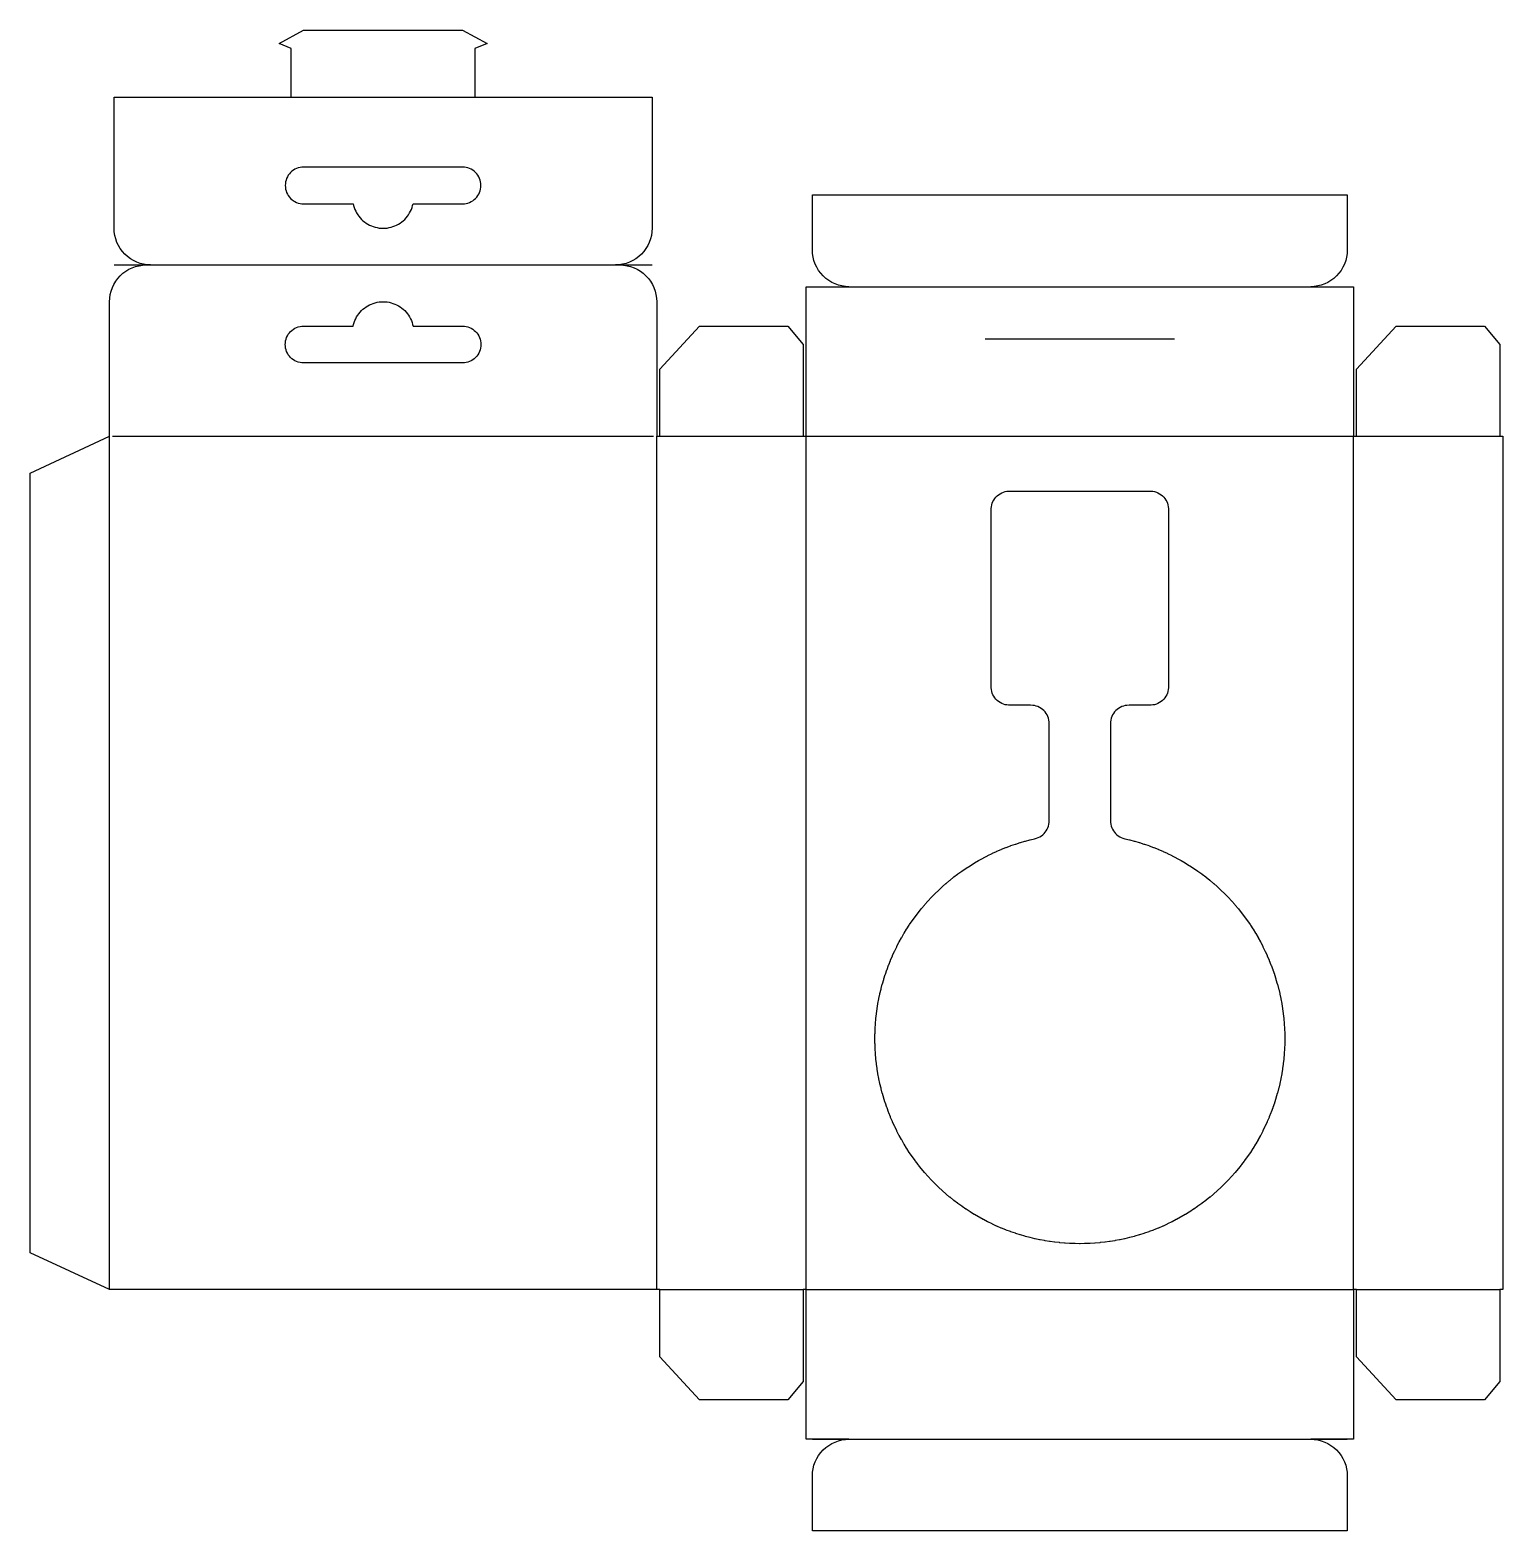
# Model space of a CAD drawing. Extents: x 8 to 249, y 8 to 253.
import ezdxf

# ---------------------------------------------------------------- set-up
doc = ezdxf.new("R2010")
doc.units = 0
doc.layers.add('RILLEN', color=5, linetype='Continuous')
doc.layers.add('SCHNEIDEN', color=1, linetype='Continuous')

msp = doc.modelspace()

# ---------------------------------------------------------------- linework, layer by layer
at = {"layer": 'RILLEN', "color": 5}
for points in [[(50.72, 242.3), (80.72, 242.3)], [(21.75, 214.9), (109.7, 214.9)], [(135.9, 211.35), (223.35, 211.35)], [(21, 47.45), (21, 186.9)], [(21.5, 186.9), (109.95, 186.9)], [(110.45, 47.45), (110.45, 186.9)], [(110.95, 186.9), (134.4, 186.9)], [(134.9, 47.45), (134.9, 186.9)], [(134.9, 186.9), (224.35, 186.9)], [(224.35, 47.45), (224.35, 186.9)], [(224.85, 186.9), (248.3, 186.9)], [(110.95, 47.45), (134.4, 47.45)], [(134.9, 47.45), (224.35, 47.45)], [(224.85, 47.45), (248.3, 47.45)], [(135.9, 23), (223.35, 23)]]:
    msp.add_lwpolyline(points, dxfattribs=at)
at = {"layer": 'SCHNEIDEN', "color": 1}
for points in [[(8, 53.45), (8, 53.45), (8, 180.9), (8, 180.9), (8, 180.9), (21, 186.9), (21, 186.9), (21, 186.9), (21, 186.9), (21, 186.9), (21, 186.9), (21, 186.9), (21, 186.9), (21, 186.9), (21, 186.9), (21, 186.9), (21, 186.9), (21, 186.9), (21, 208.9), (21, 208.9), (21.03, 209.49), (21.03, 209.49), (21.12, 210.07), (21.12, 210.07), (21.26, 210.64), (21.26, 210.64), (21.46, 211.2), (21.46, 211.2), (21.71, 211.73), (21.71, 211.73), (22.01, 212.23), (22.01, 212.23), (22.36, 212.71), (22.36, 212.71), (22.76, 213.14), (22.76, 213.14), (23.19, 213.54), (23.19, 213.54), (23.67, 213.89), (23.67, 213.89), (24.17, 214.19), (24.17, 214.19), (24.7, 214.44), (24.7, 214.44), (25.26, 214.64), (25.26, 214.64), (25.83, 214.78), (25.83, 214.78), (26.41, 214.87), (26.41, 214.87), (27, 214.9), (27, 214.9), (27.71, 214.9), (27.71, 214.9), (27.71, 214.9), (27.71, 214.9), (27.71, 214.9), (27.71, 214.9), (27.71, 214.9), (27.71, 214.9), (27.71, 214.9), (27.71, 214.9), (27.71, 214.9), (27.71, 214.9), (27.71, 214.9), (27.71, 214.9), (27.71, 214.9), (27.71, 214.9), (27.71, 214.9), (27.71, 214.9), (27.71, 214.9), (27.71, 214.9), (27.71, 214.9), (27.71, 214.9), (27.71, 214.9), (27.71, 214.9), (27.71, 214.9), (27.71, 214.9), (27.71, 214.9), (27.71, 214.9), (27.71, 214.9), (27.71, 214.9), (27.71, 214.9), (27.71, 214.9), (27.71, 214.9), (27.16, 214.93), (27.16, 214.93), (26.58, 215.02), (26.58, 215.02), (26.01, 215.16), (26.01, 215.16), (25.45, 215.36), (25.45, 215.36), (24.92, 215.61), (24.92, 215.61), (24.42, 215.91), (24.42, 215.91), (23.94, 216.26), (23.94, 216.26), (23.51, 216.66), (23.51, 216.66), (23.11, 217.09), (23.11, 217.09), (22.76, 217.57), (22.76, 217.57), (22.46, 218.07), (22.46, 218.07), (22.21, 218.6), (22.21, 218.6), (22.01, 219.16), (22.01, 219.16), (21.87, 219.73), (21.87, 219.73), (21.78, 220.31), (21.78, 220.31), (21.75, 220.9), (21.75, 220.9), (21.75, 242.3), (21.75, 242.3), (21.75, 242.3), (50.72, 242.3), (50.72, 242.3), (50.72, 242.3), (50.72, 242.3), (50.72, 242.3), (50.72, 242.3), (50.72, 242.3), (50.72, 242.3), (50.72, 242.3), (50.72, 242.3), (50.72, 242.3), (50.72, 242.3), (50.72, 242.3), (50.72, 242.3), (50.72, 242.3), (50.72, 242.3), (50.72, 242.3), (50.72, 250.3), (50.72, 250.3), (50.72, 250.3), (50.72, 250.3), (50.72, 250.3), (50.72, 250.3), (50.72, 250.3), (50.72, 250.3), (50.72, 250.3), (50.72, 250.3), (50.72, 250.3), (50.72, 250.3), (50.72, 250.3), (48.73, 251.1), (48.73, 251.1), (48.73, 251.1), (52.72, 253.3), (52.72, 253.3), (52.72, 253.3), (78.72, 253.3), (78.72, 253.3), (78.72, 253.3), (82.72, 251.1), (82.72, 251.1), (82.72, 251.1), (80.73, 250.3), (80.73, 250.3), (80.72, 250.3), (80.72, 250.3), (80.72, 250.3), (80.72, 250.3), (80.72, 250.3), (80.72, 250.3), (80.72, 250.3), (80.72, 250.3), (80.72, 250.3), (80.72, 250.3), (80.72, 250.3), (80.72, 242.3), (80.72, 242.3), (80.72, 242.3), (80.72, 242.3), (80.72, 242.3), (80.72, 242.3), (80.72, 242.3), (80.72, 242.3), (80.72, 242.3), (80.72, 242.3), (80.72, 242.3), (80.73, 242.3), (80.73, 242.3), (80.73, 242.3), (80.73, 242.3), (80.73, 242.3), (80.73, 242.3), (109.7, 242.3), (109.7, 242.3), (109.7, 242.3), (109.7, 220.9), (109.7, 220.9), (109.67, 220.31), (109.67, 220.31), (109.58, 219.73), (109.58, 219.73), (109.44, 219.16), (109.44, 219.16), (109.24, 218.6), (109.24, 218.6), (108.99, 218.07), (108.99, 218.07), (108.69, 217.57), (108.69, 217.57), (108.34, 217.09), (108.34, 217.09), (107.94, 216.66), (107.94, 216.66), (107.51, 216.26), (107.51, 216.26), (107.03, 215.91), (107.03, 215.91), (106.53, 215.61), (106.53, 215.61), (106, 215.36), (106, 215.36), (105.44, 215.16), (105.44, 215.16), (104.87, 215.02), (104.87, 215.02), (104.29, 214.93), (104.29, 214.93), (103.74, 214.9), (103.74, 214.9), (103.74, 214.9), (103.74, 214.9), (103.74, 214.9), (103.74, 214.9), (103.74, 214.9), (103.74, 214.9), (103.74, 214.9), (103.74, 214.9), (103.74, 214.9), (103.74, 214.9), (103.74, 214.9), (103.74, 214.9), (103.74, 214.9), (103.74, 214.9), (103.74, 214.9), (103.74, 214.9), (103.74, 214.9), (103.74, 214.9), (103.74, 214.9), (103.74, 214.9), (103.74, 214.9), (103.74, 214.9), (103.74, 214.9), (103.74, 214.9), (103.74, 214.9), (103.74, 214.9), (103.74, 214.9), (103.74, 214.9), (103.74, 214.9), (103.74, 214.9), (103.74, 214.9), (104.45, 214.9), (104.45, 214.9), (105.04, 214.87), (105.04, 214.87), (105.62, 214.78), (105.62, 214.78), (106.19, 214.64), (106.19, 214.64), (106.75, 214.44), (106.75, 214.44), (107.28, 214.19), (107.28, 214.19), (107.78, 213.89), (107.78, 213.89), (108.26, 213.54), (108.26, 213.54), (108.69, 213.14), (108.69, 213.14), (109.09, 212.71), (109.09, 212.71), (109.44, 212.23), (109.44, 212.23), (109.74, 211.73), (109.74, 211.73), (109.99, 211.2), (109.99, 211.2), (110.19, 210.64), (110.19, 210.64), (110.33, 210.07), (110.33, 210.07), (110.42, 209.49), (110.42, 209.49), (110.45, 208.9), (110.45, 208.9), (110.45, 186.9), (110.45, 186.9), (110.45, 186.9), (110.45, 186.9), (110.45, 186.9), (110.45, 186.9), (110.45, 186.9), (110.45, 186.9), (110.45, 186.9), (110.45, 186.9), (110.45, 186.9), (110.45, 186.9), (110.45, 186.9), (110.45, 186.9), (110.45, 186.9), (110.45, 186.9), (110.45, 186.9), (110.95, 186.9), (110.95, 186.9), (110.95, 186.9), (110.95, 186.9), (110.95, 186.9), (110.95, 186.9), (110.95, 186.9), (110.95, 186.9), (110.95, 186.9), (110.95, 186.9), (110.95, 186.9), (110.95, 186.9), (110.95, 186.9), (110.95, 186.9), (110.95, 186.9), (110.95, 186.9), (110.95, 186.9), (110.95, 197.9), (110.95, 197.9), (110.95, 197.9), (117.45, 204.9), (117.45, 204.9), (117.45, 204.9), (131.9, 204.9), (131.9, 204.9), (131.9, 204.9), (134.4, 201.9), (134.4, 201.9), (134.4, 201.9), (134.4, 186.9), (134.4, 186.9), (134.4, 186.9), (134.4, 186.9), (134.4, 186.9), (134.4, 186.9), (134.4, 186.9), (134.4, 186.9), (134.4, 186.9), (134.4, 186.9), (134.4, 186.9), (134.4, 186.9), (134.4, 186.9), (134.4, 186.9), (134.4, 186.9), (134.4, 186.9), (134.4, 186.9), (134.9, 186.9), (134.9, 186.9), (134.9, 186.9), (134.9, 186.9), (134.9, 186.9), (134.9, 186.9), (134.9, 186.9), (134.9, 186.9), (134.9, 186.9), (134.9, 186.9), (134.9, 186.9), (134.9, 186.9), (134.9, 186.9), (134.9, 186.9), (134.9, 186.9), (134.9, 186.9), (134.9, 186.9), (134.9, 211.35), (134.9, 211.35), (134.9, 211.35), (141.86, 211.35), (141.86, 211.35), (141.86, 211.35), (141.86, 211.35), (141.86, 211.35), (141.86, 211.35), (141.86, 211.35), (141.86, 211.35), (141.86, 211.35), (141.86, 211.35), (141.86, 211.35), (141.86, 211.35), (141.86, 211.35), (141.86, 211.35), (141.86, 211.35), (141.86, 211.35), (141.86, 211.35), (141.86, 211.35), (141.86, 211.35), (141.86, 211.35), (141.86, 211.35), (141.86, 211.35), (141.86, 211.35), (141.86, 211.35), (141.86, 211.35), (141.86, 211.35), (141.86, 211.35), (141.86, 211.35), (141.86, 211.35), (141.86, 211.35), (141.86, 211.35), (141.86, 211.35), (141.86, 211.35), (141.31, 211.38), (141.31, 211.38), (140.73, 211.47), (140.73, 211.47), (140.16, 211.61), (140.16, 211.61), (139.6, 211.81), (139.6, 211.81), (139.07, 212.06), (139.07, 212.06), (138.57, 212.36), (138.57, 212.36), (138.09, 212.71), (138.09, 212.71), (137.66, 213.11), (137.66, 213.11), (137.26, 213.54), (137.26, 213.54), (136.91, 214.02), (136.91, 214.02), (136.61, 214.52), (136.61, 214.52), (136.36, 215.05), (136.36, 215.05), (136.16, 215.61), (136.16, 215.61), (136.02, 216.18), (136.02, 216.18), (135.93, 216.76), (135.93, 216.76), (135.9, 217.35), (135.9, 217.35), (135.9, 226.35), (135.9, 226.35), (135.9, 226.35), (223.35, 226.35), (223.35, 226.35), (223.35, 226.35), (223.35, 217.35), (223.35, 217.35), (223.32, 216.76), (223.32, 216.76), (223.23, 216.18), (223.23, 216.18), (223.09, 215.61), (223.09, 215.61), (222.89, 215.05), (222.89, 215.05), (222.64, 214.52), (222.64, 214.52), (222.34, 214.02), (222.34, 214.02), (221.99, 213.54), (221.99, 213.54), (221.59, 213.11), (221.59, 213.11), (221.16, 212.71), (221.16, 212.71), (220.68, 212.36), (220.68, 212.36), (220.18, 212.06), (220.18, 212.06), (219.65, 211.81), (219.65, 211.81), (219.09, 211.61), (219.09, 211.61), (218.52, 211.47), (218.52, 211.47), (217.94, 211.38), (217.94, 211.38), (217.39, 211.35), (217.39, 211.35), (217.39, 211.35), (217.39, 211.35), (217.39, 211.35), (217.39, 211.35), (217.39, 211.35), (217.39, 211.35), (217.39, 211.35), (217.39, 211.35), (217.39, 211.35), (217.39, 211.35), (217.39, 211.35), (217.39, 211.35), (217.39, 211.35), (217.39, 211.35), (217.39, 211.35), (217.39, 211.35), (217.39, 211.35), (217.39, 211.35), (217.39, 211.35), (217.39, 211.35), (217.39, 211.35), (217.39, 211.35), (217.39, 211.35), (217.39, 211.35), (217.39, 211.35), (217.39, 211.35), (217.39, 211.35), (217.39, 211.35), (217.39, 211.35), (217.39, 211.35), (217.39, 211.35), (224.35, 211.35), (224.35, 211.35), (224.35, 211.35), (224.35, 186.9), (224.35, 186.9), (224.35, 186.9), (224.35, 186.9), (224.35, 186.9), (224.35, 186.9), (224.35, 186.9), (224.35, 186.9), (224.35, 186.9), (224.35, 186.9), (224.35, 186.9), (224.35, 186.9), (224.35, 186.9), (224.35, 186.9), (224.35, 186.9), (224.35, 186.9), (224.35, 186.9), (224.85, 186.9), (224.85, 186.9), (224.85, 186.9), (224.85, 186.9), (224.85, 186.9), (224.85, 186.9), (224.85, 186.9), (224.85, 186.9), (224.85, 186.9), (224.85, 186.9), (224.85, 186.9), (224.85, 186.9), (224.85, 186.9), (224.85, 186.9), (224.85, 186.9), (224.85, 186.9), (224.85, 186.9), (224.85, 197.9), (224.85, 197.9), (224.85, 197.9), (231.35, 204.9), (231.35, 204.9), (231.35, 204.9), (245.8, 204.9), (245.8, 204.9), (245.8, 204.9), (248.3, 201.9), (248.3, 201.9), (248.3, 201.9), (248.3, 186.9), (248.3, 186.9), (248.3, 186.9), (248.3, 186.9), (248.3, 186.9), (248.3, 186.9), (248.3, 186.9), (248.3, 186.9), (248.3, 186.9), (248.3, 186.9), (248.3, 186.9), (248.3, 186.9), (248.3, 186.9), (248.3, 186.9), (248.3, 186.9), (248.3, 186.9), (248.3, 186.9), (248.8, 186.9), (248.8, 186.9), (248.8, 186.9), (248.8, 47.45), (248.8, 47.45), (248.8, 47.45), (248.3, 47.45), (248.3, 47.45), (248.3, 47.45), (248.3, 47.45), (248.3, 47.45), (248.3, 47.45), (248.3, 47.45), (248.3, 47.45), (248.3, 47.45), (248.3, 47.45), (248.3, 47.45), (248.3, 47.45), (248.3, 47.45), (248.3, 47.45), (248.3, 47.45), (248.3, 47.45), (248.3, 47.45), (248.3, 32.45), (248.3, 32.45), (248.3, 32.45), (245.8, 29.45), (245.8, 29.45), (245.8, 29.45), (231.35, 29.45), (231.35, 29.45), (231.35, 29.45), (224.85, 36.45), (224.85, 36.45), (224.85, 36.45), (224.85, 47.45), (224.85, 47.45), (224.85, 47.45), (224.85, 47.45), (224.85, 47.45), (224.85, 47.45), (224.85, 47.45), (224.85, 47.45), (224.85, 47.45), (224.85, 47.45), (224.85, 47.45), (224.85, 47.45), (224.85, 47.45), (224.85, 47.45), (224.85, 47.45), (224.85, 47.45), (224.85, 47.45), (224.35, 47.45), (224.35, 47.45), (224.35, 47.45), (224.35, 47.45), (224.35, 47.45), (224.35, 47.45), (224.35, 47.45), (224.35, 47.45), (224.35, 47.45), (224.35, 47.45), (224.35, 47.45), (224.35, 47.45), (224.35, 47.45), (224.35, 47.45), (224.35, 47.45), (224.35, 47.45), (224.35, 47.45), (224.35, 23), (224.35, 23), (224.35, 23), (217.39, 23), (217.39, 23), (217.39, 23), (217.39, 23), (217.39, 23), (217.39, 23), (217.39, 23), (217.39, 23), (217.39, 23), (217.39, 23), (217.39, 23), (217.39, 23), (217.39, 23), (217.39, 23), (217.39, 23), (217.39, 23), (217.39, 23), (217.39, 23), (217.39, 23), (217.39, 23), (217.39, 23), (217.39, 23), (217.39, 23), (217.39, 23), (217.39, 23), (217.39, 23), (217.39, 23), (217.39, 23), (217.39, 23), (217.39, 23), (217.39, 23), (217.39, 23), (217.39, 23), (217.94, 22.97), (217.94, 22.97), (218.52, 22.88), (218.52, 22.88), (219.09, 22.74), (219.09, 22.74), (219.65, 22.54), (219.65, 22.54), (220.18, 22.29), (220.18, 22.29), (220.68, 21.99), (220.68, 21.99), (221.16, 21.64), (221.16, 21.64), (221.59, 21.24), (221.59, 21.24), (221.99, 20.81), (221.99, 20.81), (222.34, 20.33), (222.34, 20.33), (222.64, 19.83), (222.64, 19.83), (222.89, 19.3), (222.89, 19.3), (223.09, 18.74), (223.09, 18.74), (223.23, 18.17), (223.23, 18.17), (223.32, 17.59), (223.32, 17.59), (223.35, 17), (223.35, 17), (223.35, 8), (223.35, 8), (223.35, 8), (135.9, 8), (135.9, 8), (135.9, 8), (135.9, 17), (135.9, 17), (135.93, 17.59), (135.93, 17.59), (136.02, 18.17), (136.02, 18.17), (136.16, 18.74), (136.16, 18.74), (136.36, 19.3), (136.36, 19.3), (136.61, 19.83), (136.61, 19.83), (136.91, 20.33), (136.91, 20.33), (137.26, 20.81), (137.26, 20.81), (137.66, 21.24), (137.66, 21.24), (138.09, 21.64), (138.09, 21.64), (138.57, 21.99), (138.57, 21.99), (139.07, 22.29), (139.07, 22.29), (139.6, 22.54), (139.6, 22.54), (140.16, 22.74), (140.16, 22.74), (140.73, 22.88), (140.73, 22.88), (141.31, 22.97), (141.31, 22.97), (141.86, 23), (141.86, 23), (141.86, 23), (141.86, 23), (141.86, 23), (141.86, 23), (141.86, 23), (141.86, 23), (141.86, 23), (141.86, 23), (141.86, 23), (141.86, 23), (141.86, 23), (141.86, 23), (141.86, 23), (141.86, 23), (141.86, 23), (141.86, 23), (141.86, 23), (141.86, 23), (141.86, 23), (141.86, 23), (141.86, 23), (141.86, 23), (141.86, 23), (141.86, 23), (141.86, 23), (141.86, 23), (141.86, 23), (141.86, 23), (141.86, 23), (141.86, 23), (141.86, 23), (134.9, 23), (134.9, 23), (134.9, 23), (134.9, 47.45), (134.9, 47.45), (134.9, 47.45), (134.9, 47.45), (134.9, 47.45), (134.9, 47.45), (134.9, 47.45), (134.9, 47.45), (134.9, 47.45), (134.9, 47.45), (134.9, 47.45), (134.9, 47.45), (134.9, 47.45), (134.9, 47.45), (134.9, 47.45), (134.9, 47.45), (134.9, 47.45), (134.4, 47.45), (134.4, 47.45), (134.4, 47.45), (134.4, 47.45), (134.4, 47.45), (134.4, 47.45), (134.4, 47.45), (134.4, 47.45), (134.4, 47.45), (134.4, 47.45), (134.4, 47.45), (134.4, 47.45), (134.4, 47.45), (134.4, 47.45), (134.4, 47.45), (134.4, 47.45), (134.4, 47.45), (134.4, 32.45), (134.4, 32.45), (134.4, 32.45), (131.9, 29.45), (131.9, 29.45), (131.9, 29.45), (117.45, 29.45), (117.45, 29.45), (117.45, 29.45), (110.95, 36.45), (110.95, 36.45), (110.95, 36.45), (110.95, 47.45), (110.95, 47.45), (110.95, 47.45), (110.95, 47.45), (110.95, 47.45), (110.95, 47.45), (110.95, 47.45), (110.95, 47.45), (110.95, 47.45), (110.95, 47.45), (110.95, 47.45), (110.95, 47.45), (110.95, 47.45), (110.95, 47.45), (110.95, 47.45), (110.95, 47.45), (110.95, 47.45), (21, 47.45), (21, 47.45), (21, 47.45), (21, 47.45), (8, 53.45)], [(79.02, 224.91), (79.31, 224.96), (79.6, 225.03), (79.87, 225.13), (80.14, 225.25), (80.39, 225.41), (80.63, 225.58), (80.85, 225.78), (81.04, 226), (81.22, 226.23), (81.37, 226.49), (81.5, 226.75), (81.6, 227.03), (81.67, 227.31), (81.71, 227.61), (81.72, 227.9), (81.71, 228.19), (81.67, 228.49), (81.6, 228.77), (81.5, 229.05), (81.37, 229.31), (81.22, 229.57), (81.04, 229.8), (80.85, 230.02), (80.63, 230.22), (80.39, 230.39), (80.14, 230.55), (79.87, 230.67), (79.6, 230.77), (79.31, 230.84), (79.02, 230.89), (78.72, 230.9), (65.72, 230.9), (52.72, 230.9), (52.43, 230.89), (52.14, 230.84), (51.85, 230.77), (51.58, 230.67), (51.31, 230.55), (51.06, 230.39), (50.82, 230.22), (50.6, 230.02), (50.41, 229.8), (50.23, 229.57), (50.08, 229.31), (49.95, 229.05), (49.85, 228.77), (49.78, 228.49), (49.74, 228.19), (49.73, 227.9), (49.74, 227.61), (49.78, 227.31), (49.85, 227.03), (49.95, 226.75), (50.08, 226.49), (50.23, 226.23), (50.41, 226), (50.6, 225.78), (50.82, 225.58), (51.06, 225.41), (51.31, 225.25), (51.58, 225.13), (51.85, 225.03), (52.14, 224.96), (52.43, 224.91), (52.72, 224.9), (60.83, 224.9), (60.9, 224.61), (60.99, 224.29), (61.11, 223.99), (61.24, 223.69), (61.39, 223.4), (61.57, 223.12), (61.76, 222.86), (61.97, 222.6), (62.19, 222.36), (62.43, 222.14), (62.68, 221.93), (62.95, 221.74), (63.23, 221.57), (63.51, 221.42), (63.81, 221.28), (64.12, 221.17), (64.43, 221.07), (64.75, 221), (65.07, 220.94), (65.4, 220.91), (65.72, 220.9), (66.05, 220.91), (66.38, 220.94), (66.7, 221), (67.02, 221.07), (67.33, 221.17), (67.64, 221.28), (67.94, 221.42), (68.22, 221.57), (68.5, 221.74), (68.77, 221.93), (69.02, 222.14), (69.26, 222.36), (69.48, 222.6), (69.69, 222.86), (69.88, 223.12), (70.06, 223.4), (70.21, 223.69), (70.34, 223.99), (70.46, 224.29), (70.55, 224.61), (70.62, 224.9), (78.72, 224.9)], [(79.02, 204.89), (79.31, 204.84), (79.6, 204.77), (79.87, 204.67), (80.14, 204.55), (80.39, 204.39), (80.63, 204.22), (80.85, 204.02), (81.04, 203.8), (81.22, 203.57), (81.37, 203.31), (81.5, 203.05), (81.6, 202.77), (81.67, 202.49), (81.71, 202.19), (81.72, 201.9), (81.71, 201.61), (81.67, 201.31), (81.6, 201.03), (81.5, 200.75), (81.37, 200.49), (81.22, 200.23), (81.04, 200), (80.85, 199.78), (80.63, 199.58), (80.39, 199.41), (80.14, 199.25), (79.87, 199.13), (79.6, 199.03), (79.31, 198.96), (79.02, 198.91), (78.72, 198.9), (65.72, 198.9), (52.72, 198.9), (52.43, 198.91), (52.14, 198.96), (51.85, 199.03), (51.58, 199.13), (51.31, 199.25), (51.06, 199.41), (50.82, 199.58), (50.6, 199.78), (50.41, 200), (50.23, 200.23), (50.08, 200.49), (49.95, 200.75), (49.85, 201.03), (49.78, 201.31), (49.74, 201.61), (49.73, 201.9), (49.74, 202.19), (49.78, 202.49), (49.85, 202.77), (49.95, 203.05), (50.08, 203.31), (50.23, 203.57), (50.41, 203.8), (50.6, 204.02), (50.82, 204.22), (51.06, 204.39), (51.31, 204.55), (51.58, 204.67), (51.85, 204.77), (52.14, 204.84), (52.43, 204.89), (52.72, 204.9), (60.83, 204.9), (60.9, 205.19), (60.99, 205.51), (61.11, 205.81), (61.24, 206.11), (61.39, 206.4), (61.57, 206.68), (61.76, 206.94), (61.97, 207.2), (62.19, 207.44), (62.43, 207.66), (62.68, 207.87), (62.95, 208.06), (63.23, 208.23), (63.51, 208.38), (63.81, 208.52), (64.12, 208.63), (64.43, 208.73), (64.75, 208.8), (65.07, 208.86), (65.4, 208.89), (65.72, 208.9), (66.05, 208.89), (66.38, 208.86), (66.7, 208.8), (67.02, 208.73), (67.33, 208.63), (67.64, 208.52), (67.94, 208.38), (68.22, 208.23), (68.5, 208.06), (68.77, 207.87), (69.02, 207.66), (69.26, 207.44), (69.48, 207.2), (69.69, 206.94), (69.88, 206.68), (70.06, 206.4), (70.21, 206.11), (70.34, 205.81), (70.46, 205.51), (70.55, 205.19), (70.62, 204.9), (78.72, 204.9)], [(167.98, 142.96), (167.69, 142.99), (167.4, 143.04), (167.12, 143.13), (166.85, 143.24), (166.59, 143.38), (166.34, 143.54), (166.11, 143.73), (165.91, 143.94), (165.72, 144.17), (165.56, 144.41), (165.42, 144.67), (165.3, 144.94), (165.22, 145.22), (165.16, 145.51), (165.13, 145.81), (165.13, 145.88), (165.12, 146.02), (165.12, 174.88), (165.13, 175.02), (165.13, 175.09), (165.16, 175.39), (165.22, 175.68), (165.3, 175.96), (165.42, 176.23), (165.56, 176.49), (165.72, 176.73), (165.91, 176.96), (166.11, 177.17), (166.34, 177.36), (166.59, 177.52), (166.85, 177.66), (167.12, 177.77), (167.4, 177.86), (167.69, 177.91), (167.98, 177.94), (168.05, 177.95), (168.2, 177.95), (191.05, 177.95), (191.2, 177.95), (191.27, 177.94), (191.56, 177.91), (191.85, 177.86), (192.13, 177.77), (192.4, 177.66), (192.66, 177.52), (192.91, 177.36), (193.14, 177.17), (193.34, 176.96), (193.53, 176.73), (193.69, 176.49), (193.83, 176.23), (193.95, 175.96), (194.03, 175.68), (194.09, 175.39), (194.12, 175.09), (194.12, 175.02), (194.12, 174.88), (194.12, 146.02), (194.12, 145.88), (194.12, 145.81), (194.09, 145.51), (194.03, 145.22), (193.95, 144.94), (193.83, 144.67), (193.69, 144.41), (193.53, 144.17), (193.34, 143.94), (193.14, 143.73), (192.91, 143.54), (192.66, 143.38), (192.4, 143.24), (192.13, 143.13), (191.85, 143.04), (191.56, 142.99), (191.27, 142.96), (191.2, 142.95), (191.05, 142.95), (187.7, 142.95), (187.33, 142.93), (187.04, 142.89), (186.76, 142.82), (186.48, 142.72), (186.21, 142.59), (185.96, 142.44), (185.72, 142.27), (185.51, 142.07), (185.31, 141.85), (185.13, 141.61), (184.98, 141.36), (184.86, 141.1), (184.76, 140.82), (184.69, 140.53), (184.64, 140.24), (184.62, 139.88), (184.62, 124.13), (184.64, 123.78), (184.68, 123.49), (184.75, 123.21), (184.84, 122.94), (184.96, 122.68), (185.11, 122.44), (185.27, 122.2), (185.46, 121.99), (185.67, 121.79), (185.9, 121.61), (186.14, 121.46), (186.39, 121.33), (186.66, 121.23), (187, 121.13), (187.73, 120.95), (187.8, 120.94), (188.52, 120.75), (188.6, 120.73), (189.31, 120.52), (189.38, 120.5), (190.1, 120.27), (190.17, 120.25), (190.88, 120), (190.95, 119.98), (191.65, 119.72), (191.72, 119.69), (192.41, 119.41), (192.48, 119.39), (193.17, 119.09), (193.23, 119.06), (193.91, 118.75), (193.98, 118.72), (194.65, 118.39), (194.72, 118.36), (195.38, 118.01), (195.45, 117.98), (196.1, 117.62), (196.17, 117.58), (196.82, 117.2), (196.88, 117.16), (197.52, 116.77), (197.58, 116.73), (198.21, 116.32), (198.27, 116.28), (198.88, 115.86), (198.94, 115.82), (199.55, 115.38), (199.61, 115.34), (200.21, 114.88), (200.26, 114.84), (200.85, 114.37), (200.91, 114.32), (201.48, 113.84), (201.53, 113.79), (202.09, 113.3), (202.15, 113.25), (202.7, 112.74), (202.75, 112.69), (203.29, 112.16), (203.34, 112.11), (203.86, 111.58), (203.91, 111.52), (204.42, 110.97), (204.47, 110.92), (204.97, 110.36), (205.02, 110.3), (205.5, 109.73), (205.54, 109.67), (206.01, 109.09), (206.06, 109.03), (206.51, 108.44), (206.55, 108.38), (206.99, 107.77), (207.03, 107.71), (207.46, 107.09), (207.5, 107.03), (207.91, 106.4), (207.95, 106.34), (208.34, 105.7), (208.38, 105.64), (208.75, 104.99), (208.79, 104.93), (209.15, 104.27), (209.19, 104.21), (209.53, 103.54), (209.56, 103.48), (209.89, 102.81), (209.92, 102.74), (210.24, 102.06), (210.27, 101.99), (210.56, 101.3), (210.59, 101.24), (210.87, 100.54), (210.89, 100.47), (211.15, 99.77), (211.18, 99.7), (211.42, 98.99), (211.45, 98.92), (211.67, 98.21), (211.69, 98.14), (211.9, 97.42), (211.92, 97.35), (212.11, 96.63), (212.13, 96.55), (212.3, 95.83), (212.32, 95.75), (212.47, 95.02), (212.49, 94.95), (212.63, 94.21), (212.64, 94.14), (212.76, 93.4), (212.77, 93.33), (212.87, 92.59), (212.88, 92.51), (212.96, 91.77), (212.97, 91.7), (213.03, 90.95), (213.04, 90.88), (213.08, 90.13), (213.09, 90.06), (213.11, 89.31), (213.12, 89.24), (213.12, 88.49), (213.12, 88.41), (213.12, 87.66), (213.11, 87.59), (213.09, 86.84), (213.08, 86.77), (213.04, 86.02), (213.03, 85.95), (212.97, 85.2), (212.96, 85.13), (212.88, 84.39), (212.87, 84.31), (212.77, 83.57), (212.76, 83.5), (212.64, 82.76), (212.63, 82.69), (212.49, 81.95), (212.47, 81.88), (212.32, 81.15), (212.3, 81.07), (212.13, 80.35), (212.11, 80.27), (211.92, 79.55), (211.9, 79.48), (211.69, 78.76), (211.67, 78.69), (211.45, 77.98), (211.42, 77.91), (211.18, 77.2), (211.15, 77.13), (210.89, 76.43), (210.87, 76.36), (210.59, 75.66), (210.56, 75.6), (210.27, 74.91), (210.24, 74.84), (209.92, 74.16), (209.89, 74.09), (209.56, 73.42), (209.53, 73.36), (209.19, 72.69), (209.15, 72.63), (208.79, 71.97), (208.75, 71.91), (208.38, 71.26), (208.34, 71.2), (207.95, 70.56), (207.91, 70.5), (207.5, 69.87), (207.46, 69.81), (207.03, 69.19), (206.99, 69.13), (206.55, 68.52), (206.51, 68.46), (206.06, 67.87), (206.01, 67.81), (205.54, 67.23), (205.5, 67.17), (205.02, 66.6), (204.97, 66.54), (204.47, 65.98), (204.42, 65.93), (203.91, 65.38), (203.86, 65.32), (203.34, 64.79), (203.29, 64.74), (202.75, 64.21), (202.7, 64.16), (202.15, 63.65), (202.09, 63.6), (201.53, 63.11), (201.48, 63.06), (200.91, 62.58), (200.85, 62.53), (200.26, 62.06), (200.21, 62.02), (199.61, 61.56), (199.55, 61.52), (198.94, 61.08), (198.88, 61.04), (198.27, 60.62), (198.21, 60.58), (197.58, 60.17), (197.52, 60.13), (196.88, 59.74), (196.82, 59.7), (196.17, 59.32), (196.1, 59.28), (195.45, 58.92), (195.38, 58.89), (194.72, 58.54), (194.65, 58.51), (193.98, 58.18), (193.91, 58.15), (193.23, 57.84), (193.17, 57.81), (192.48, 57.51), (192.41, 57.49), (191.72, 57.21), (191.65, 57.18), (190.95, 56.92), (190.88, 56.9), (190.17, 56.65), (190.1, 56.63), (189.38, 56.4), (189.31, 56.38), (188.6, 56.17), (188.52, 56.15), (187.8, 55.96), (187.73, 55.95), (187, 55.77), (186.93, 55.76), (186.2, 55.6), (186.12, 55.59), (185.39, 55.45), (185.32, 55.44), (184.58, 55.32), (184.5, 55.31), (183.76, 55.21), (183.69, 55.2), (182.95, 55.12), (182.87, 55.11), (182.13, 55.04), (182.05, 55.04), (181.31, 54.99), (181.23, 54.99), (180.48, 54.96), (180.41, 54.96), (179.66, 54.95), (179.59, 54.95), (178.84, 54.96), (178.77, 54.96), (178.02, 54.99), (177.94, 54.99), (177.2, 55.04), (177.12, 55.04), (176.38, 55.11), (176.3, 55.12), (175.56, 55.2), (175.49, 55.21), (174.75, 55.31), (174.67, 55.32), (173.93, 55.44), (173.86, 55.45), (173.13, 55.59), (173.05, 55.6), (172.32, 55.76), (172.25, 55.77), (171.52, 55.95), (171.45, 55.96), (170.73, 56.15), (170.65, 56.17), (169.94, 56.38), (169.87, 56.4), (169.15, 56.63), (169.08, 56.65), (168.37, 56.9), (168.3, 56.92), (167.6, 57.18), (167.53, 57.21), (166.84, 57.49), (166.77, 57.51), (166.08, 57.81), (166.02, 57.84), (165.34, 58.15), (165.27, 58.18), (164.6, 58.51), (164.53, 58.54), (163.87, 58.89), (163.8, 58.92), (163.15, 59.28), (163.08, 59.32), (162.43, 59.7), (162.37, 59.74), (161.73, 60.13), (161.67, 60.17), (161.04, 60.58), (160.98, 60.62), (160.37, 61.04), (160.31, 61.08), (159.7, 61.52), (159.64, 61.56), (159.04, 62.02), (158.99, 62.06), (158.4, 62.53), (158.34, 62.58), (157.77, 63.06), (157.72, 63.11), (157.16, 63.6), (157.1, 63.65), (156.55, 64.16), (156.5, 64.21), (155.96, 64.74), (155.91, 64.79), (155.39, 65.32), (155.34, 65.38), (154.83, 65.93), (154.78, 65.98), (154.28, 66.54), (154.23, 66.6), (153.75, 67.17), (153.71, 67.23), (153.24, 67.81), (153.19, 67.87), (152.74, 68.46), (152.7, 68.52), (152.26, 69.13), (152.22, 69.19), (151.79, 69.81), (151.75, 69.87), (151.34, 70.5), (151.3, 70.56), (150.91, 71.2), (150.87, 71.26), (150.5, 71.91), (150.46, 71.97), (150.1, 72.63), (150.06, 72.69), (149.72, 73.36), (149.69, 73.42), (149.36, 74.09), (149.33, 74.16), (149.01, 74.84), (148.98, 74.91), (148.69, 75.6), (148.66, 75.66), (148.38, 76.36), (148.36, 76.43), (148.1, 77.13), (148.07, 77.2), (147.83, 77.91), (147.8, 77.98), (147.58, 78.69), (147.56, 78.76), (147.35, 79.48), (147.33, 79.55), (147.14, 80.27), (147.12, 80.35), (146.95, 81.07), (146.93, 81.15), (146.78, 81.88), (146.76, 81.95), (146.62, 82.69), (146.61, 82.76), (146.49, 83.5), (146.48, 83.57), (146.38, 84.31), (146.37, 84.39), (146.29, 85.13), (146.28, 85.2), (146.22, 85.95), (146.21, 86.02), (146.17, 86.77), (146.16, 86.84), (146.14, 87.59), (146.13, 87.66), (146.13, 88.41), (146.13, 88.49), (146.13, 89.24), (146.14, 89.31), (146.16, 90.06), (146.17, 90.13), (146.21, 90.88), (146.22, 90.95), (146.28, 91.7), (146.29, 91.77), (146.37, 92.51), (146.38, 92.59), (146.48, 93.33), (146.49, 93.4), (146.61, 94.14), (146.62, 94.21), (146.76, 94.95), (146.78, 95.02), (146.93, 95.75), (146.95, 95.83), (147.12, 96.55), (147.14, 96.63), (147.33, 97.35), (147.35, 97.42), (147.56, 98.14), (147.58, 98.21), (147.8, 98.92), (147.83, 98.99), (148.07, 99.7), (148.1, 99.77), (148.36, 100.47), (148.38, 100.54), (148.66, 101.24), (148.69, 101.3), (148.98, 101.99), (149.01, 102.06), (149.33, 102.74), (149.36, 102.81), (149.69, 103.48), (149.72, 103.54), (150.06, 104.21), (150.1, 104.27), (150.46, 104.93), (150.5, 104.99), (150.87, 105.64), (150.91, 105.7), (151.3, 106.34), (151.34, 106.4), (151.75, 107.03), (151.79, 107.09), (152.22, 107.71), (152.26, 107.77), (152.7, 108.38), (152.74, 108.44), (153.19, 109.03), (153.24, 109.09), (153.71, 109.67), (153.75, 109.73), (154.23, 110.3), (154.28, 110.36), (154.78, 110.92), (154.83, 110.97), (155.34, 111.52), (155.39, 111.58), (155.91, 112.11), (155.96, 112.16), (156.5, 112.69), (156.55, 112.74), (157.1, 113.25), (157.16, 113.3), (157.72, 113.79), (157.77, 113.84), (158.34, 114.32), (158.4, 114.37), (158.99, 114.84), (159.04, 114.88), (159.64, 115.34), (159.7, 115.38), (160.31, 115.82), (160.37, 115.86), (160.98, 116.28), (161.04, 116.32), (161.67, 116.73), (161.73, 116.77), (162.37, 117.16), (162.43, 117.2), (163.08, 117.58), (163.15, 117.62), (163.8, 117.98), (163.87, 118.01), (164.53, 118.36), (164.6, 118.39), (165.27, 118.72), (165.34, 118.75), (166.02, 119.06), (166.08, 119.09), (166.77, 119.39), (166.84, 119.41), (167.53, 119.69), (167.6, 119.72), (168.3, 119.98), (168.37, 120), (169.08, 120.25), (169.15, 120.27), (169.87, 120.5), (169.94, 120.52), (170.65, 120.73), (170.73, 120.75), (171.45, 120.94), (171.52, 120.95), (172.19, 121.11), (172.56, 121.22), (172.83, 121.32), (173.09, 121.45), (173.33, 121.6), (173.56, 121.78), (173.77, 121.97), (173.96, 122.19), (174.13, 122.42), (174.28, 122.67), (174.4, 122.93), (174.5, 123.21), (174.57, 123.49), (174.61, 123.77), (174.62, 124.13), (174.62, 139.88), (174.61, 140.24), (174.56, 140.53), (174.49, 140.82), (174.39, 141.1), (174.27, 141.36), (174.12, 141.61), (173.94, 141.85), (173.74, 142.07), (173.53, 142.27), (173.29, 142.44), (173.04, 142.59), (172.77, 142.72), (172.49, 142.82), (172.21, 142.89), (171.92, 142.93), (171.55, 142.95), (168.2, 142.95), (168.05, 142.95)]]:
    msp.add_lwpolyline(points, close=True, dxfattribs=at)
msp.add_lwpolyline([(164.12, 202.85), (195.12, 202.85)], dxfattribs=at)

doc.saveas('drawing.dxf')
